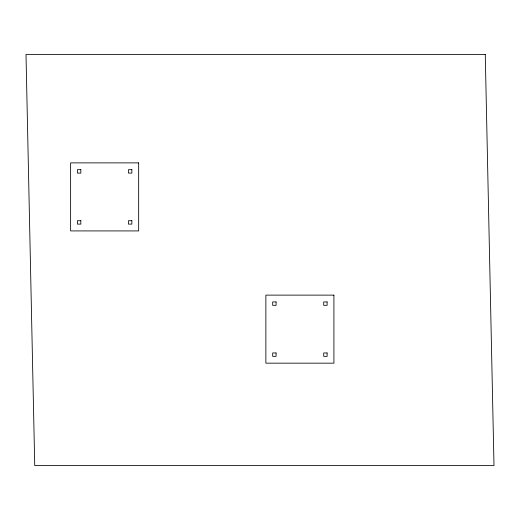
<?xml version="1.0" encoding="UTF-8"?>
<svg xmlns="http://www.w3.org/2000/svg" width="520" height="520" viewBox="0 0 520 520"><rect width="100%" height="100%" fill="white"/><g stroke="black" fill="none" stroke-linecap="round" stroke-linejoin="round"><path stroke-width="0.78" d="M485.264 54.45L26 54.45L34.736 465.55L494 465.55L485.264 54.45M138.665 162.883L70.623 162.883L70.623 230.919L138.665 230.919L138.665 162.883M80.828 169.683L77.428 169.683L77.428 173.089L80.828 173.089L80.828 169.683M131.859 169.683L128.459 169.683L128.459 173.089L131.859 173.089L131.859 169.683M80.828 220.714L77.428 220.714L77.428 224.114L80.828 224.114L80.828 220.714M131.859 220.714L128.459 220.714L128.459 224.114L131.859 224.114L131.859 220.714M333.918 295.12L265.876 295.12L265.876 363.162L333.918 363.162L333.918 295.12M276.081 301.925L272.682 301.925L272.682 305.331L276.081 305.331L276.081 301.925M327.113 301.925L323.713 301.925L323.713 305.331L327.113 305.331L327.113 301.925M276.081 352.957L272.682 352.957L272.682 356.356L276.081 356.356L276.081 352.957M327.113 352.957L323.713 352.957L323.713 356.356L327.113 356.356L327.113 352.957"/></g></svg>
